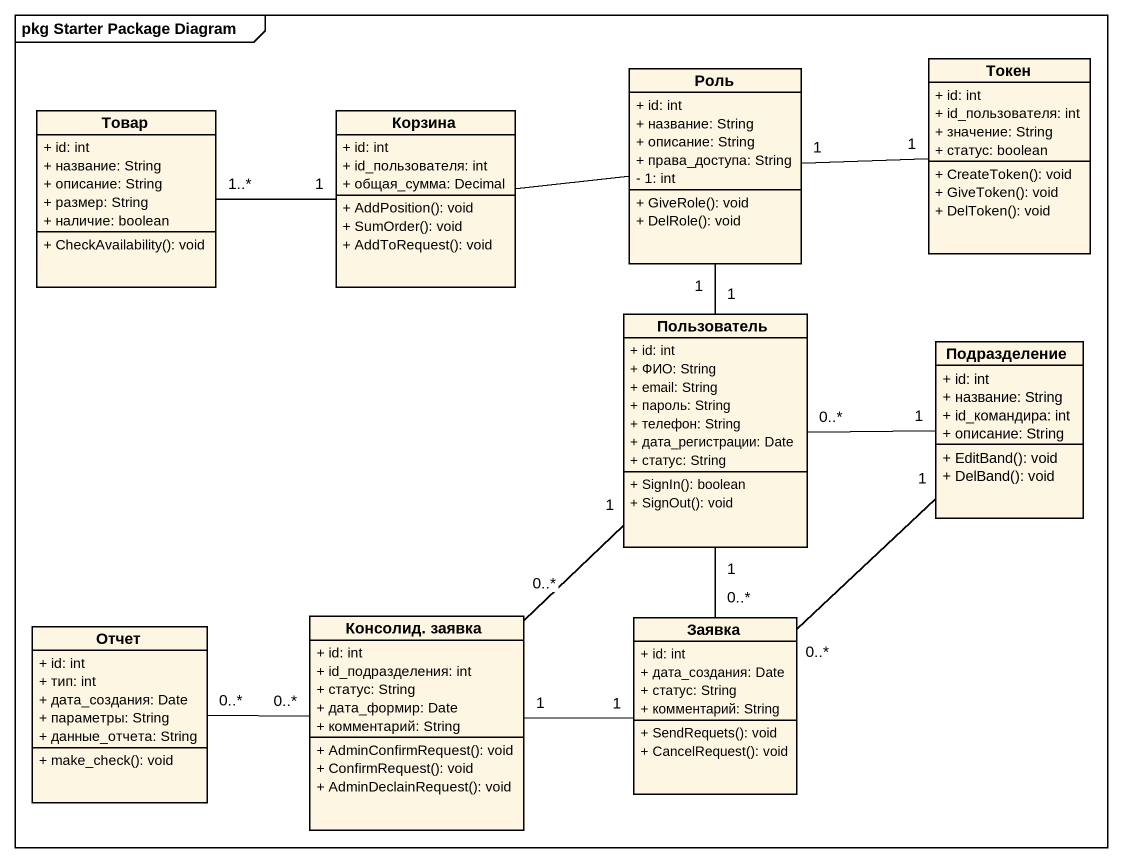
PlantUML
@startuml
mainframe pkg Starter Package Diagram
hide circle
hide empty members
skinparam classAttributeIconSize 0
class Роль {
  + id: int
  + название: String
  + описание: String
  + права_доступа: String
  - 1: int
  + GiveRole(): void
  + DelRole(): void
}
class Токен {
  + id: int
  + id_пользователя: int
  + значение: String
  + статус: boolean
  + CreateToken(): void
  + GiveToken(): void
  + DelToken(): void
}
class Товар {
  + id: int
  + название: String
  + описание: String
  + размер: String
  + наличие: boolean
  + CheckAvailability(): void
}
class Корзина {
  + id: int
  + id_пользователя: int
  + общая_сумма: Decimal
  + AddPosition(): void
  + SumOrder(): void
  + AddToRequest(): void
}
class Пользователь {
  + id: int
  + ФИО: String
  + email: String
  + пароль: String
  + телефон: String
  + дата_регистрации: Date
  + статус: String
  + SignIn(): boolean
  + SignOut(): void
}
class Подразделение {
  + id: int
  + название: String
  + id_командира: int
  + описание: String
  + EditBand(): void
  + DelBand(): void
}
class Отчет {
  + id: int
  + тип: int
  + дата_создания: Date
  + параметры: String
  + данные_отчета: String
  + make_check(): void
}
class "Консолид. заявка" as Консолид_заявка {
  + id: int
  + id_подразделения: int
  + статус: String
  + дата_формир: Date
  + комментарий: String
  + AdminConfirmRequest(): void
  + ConfirmRequest(): void
  + AdminDeclainRequest(): void
}
class Заявка {
  + id: int
  + дата_создания: Date
  + статус: String
  + комментарий: String
  + SendRequets(): void
  + CancelRequest(): void
}
Роль "1" -right- "1" Токен
Товар "1..*" -right- "1" Корзина
Корзина -right- Роль
Пользователь "1" -up- "1" Роль
Пользователь "0..*" -right- "1" Подразделение
Пользователь "1" -- "0..*" Заявка
Подразделение "1" -- "0..*" Заявка
Отчет "0..*" -right- "0..*" Консолид_заявка
Консолид_заявка "0..*" -up- "1" Пользователь
Заявка "1" -left- "1" Консолид_заявка
@enduml
